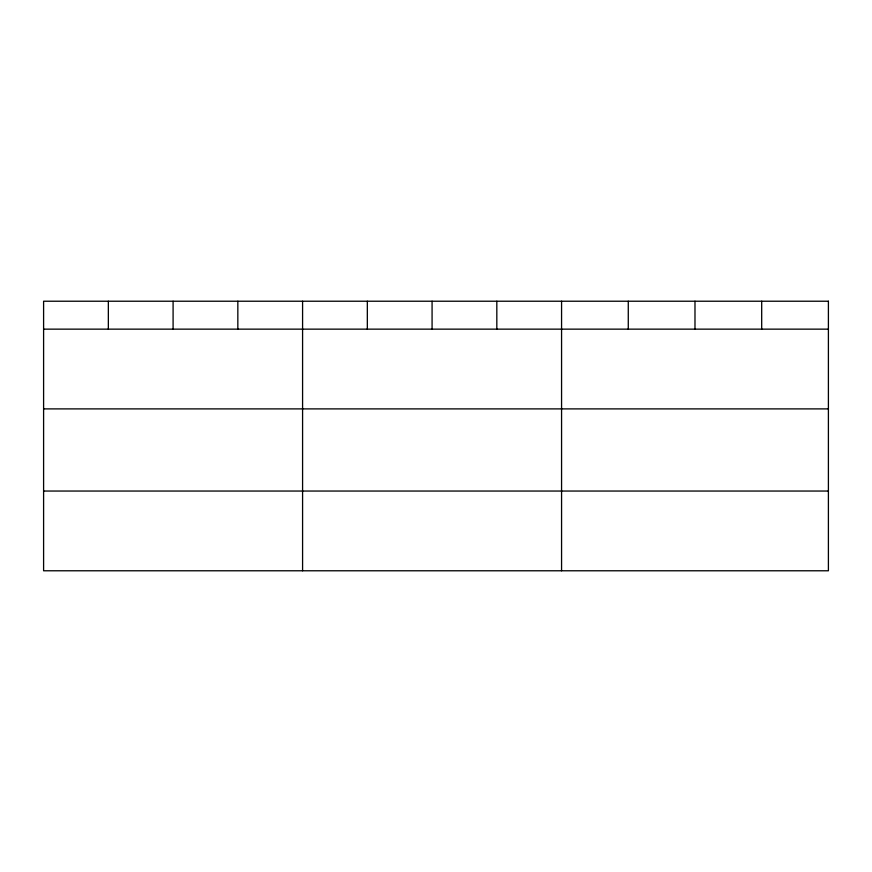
<?xml version="1.0" encoding="UTF-8"?>
<svg xmlns="http://www.w3.org/2000/svg" width="872" height="872" viewBox="0 0 872 872"><rect width="100%" height="100%" fill="white"/><g stroke="black" fill="none" stroke-linecap="round" stroke-linejoin="round"><path stroke-width="1.31" d="M43.6 329.147L828.4 329.147M43.6 408.892L828.4 408.892M43.6 491.045L828.4 491.045M761.692 301.222L761.692 329.147M694.984 301.222L694.984 329.147M628.276 301.222L628.276 329.147M561.568 301.222L561.568 570.779M496.822 301.222L496.822 329.147M432.076 301.222L432.076 329.147M367.33 301.222L367.33 329.147M302.584 301.222L302.584 570.779M237.838 301.222L237.838 329.147M173.092 301.222L173.092 329.147M108.346 301.222L108.346 329.147M828.4 301.222L43.6 301.222L43.6 570.779L828.4 570.779L828.4 301.222"/></g></svg>
